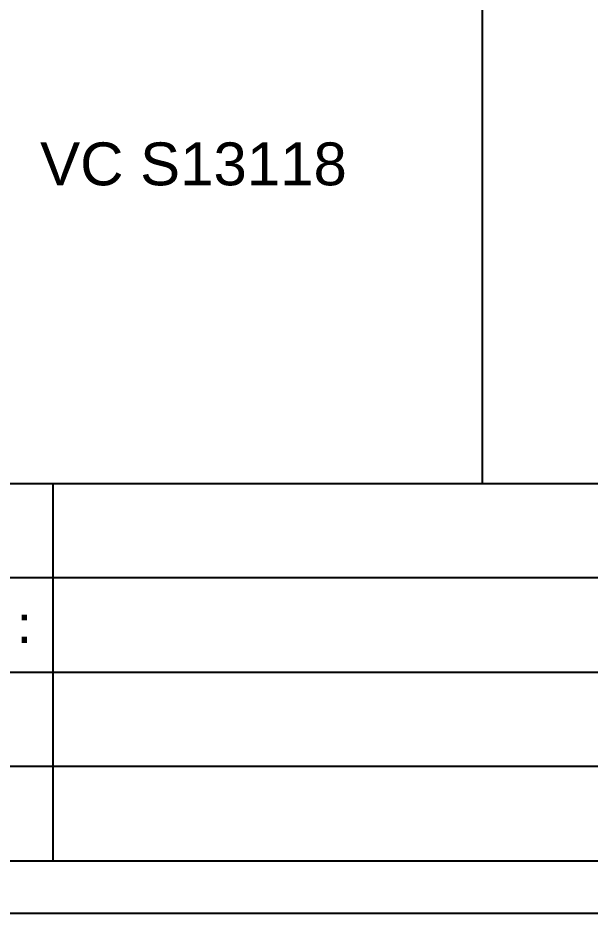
# Model space of a CAD drawing. Header units: inches. Extents: x 3613 to 8393, y -2205 to -794.
# Drawn here: x 5340.7 to 5387.3, y -1185.6 to -1112.6 of the extents above; entities that cross this region are included whole.
import ezdxf

# ---------------------------------------------------------------- set-up
doc = ezdxf.new("R2010")
doc.units = ezdxf.units.IN
doc.header["$MEASUREMENT"] = 0
doc.styles.get("Standard").update_dxf_attribs({"font": 'arial.ttf'})

msp = doc.modelspace()

# ---------------------------------------------------------------- hatches: boundary and pattern name
at = {"transparency": 33554559}
for points in [[(5341.398, -1161.754), (5341.398, -1161.303), (5340.947, -1161.303), (5340.947, -1161.754)], [(5341.398, -1163.604), (5341.398, -1163.108), (5340.947, -1163.108), (5340.947, -1163.604)]]:
    msp.add_hatch(color=256, dxfattribs=at).paths.add_polyline_path(points)

# ---------------------------------------------------------------- linework, layer by layer
for p, q in [((5378.505, -894.646), (5378.505, -1150.606)), ((5298.974, -1181.386), (5708.23, -1181.386))]:
    msp.add_line(p, q)
msp.add_lwpolyline([(5712.268, -1185.646), (5712.268, -888.646), (5292.268, -888.646), (5292.268, -1185.646)], close=True)
for points in [[(5311.792, -1150.606), (5708.23, -1150.606)], [(5343.493, -1150.606), (5343.493, -1181.386)], [(5311.792, -1158.279), (5607.922, -1158.279)], [(5311.792, -1165.996), (5660.862, -1165.996)], [(5311.792, -1173.669), (5607.922, -1173.669)]]:
    msp.add_lwpolyline(points)

# ---------------------------------------------------------------- texts
at = {"insert": (5354.969, -1124.555), "char_height": 3.5, "width": 34.34827, "attachment_point": 5}
msp.add_mtext('VC S13118', dxfattribs=at)

doc.saveas('drawing.dxf')
